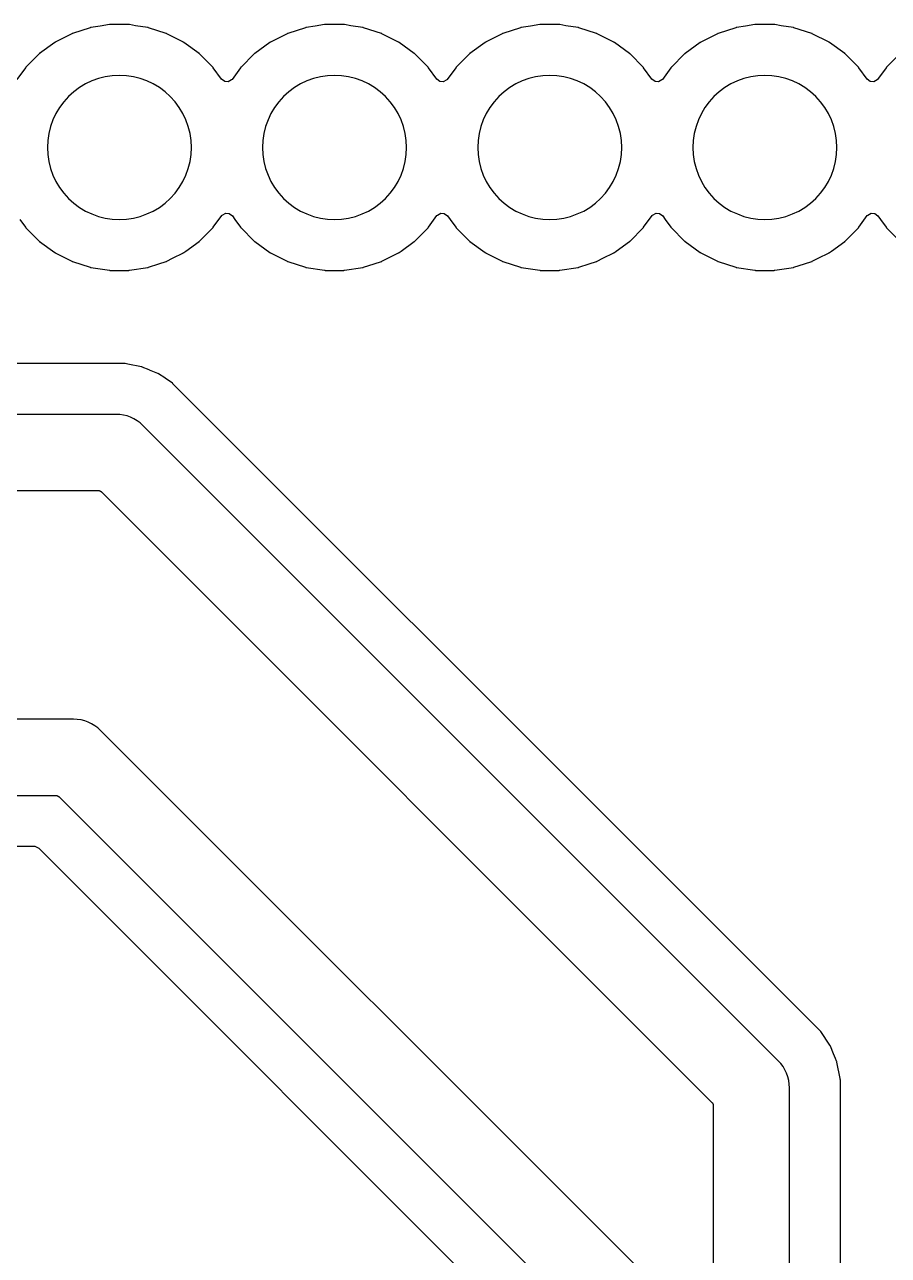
# Model space of a CAD drawing. Header units: metres. Extents: x 46.2 to 140.4, y -137.6 to -43.4.
# Drawn here: x 92.82 to 103.02, y -87.18 to -72.65 of the extents above; entities that cross this region are included whole.
import ezdxf

# ---------------------------------------------------------------- set-up
doc = ezdxf.new("R2010")
doc.units = ezdxf.units.M

msp = doc.modelspace()

# ---------------------------------------------------------------- linework, layer by layer
for points in [[(103.152, -72.996), (102.996, -73.152), (102.995, -73.153), (102.995, -73.154), (102.994, -73.155), (102.993, -73.156), (102.993, -73.156), (102.992, -73.157), (102.991, -73.158), (102.891, -73.296), (102.885, -73.303), (102.844, -73.325), (102.804, -73.321), (102.766, -73.292), (102.669, -73.158), (102.668, -73.157), (102.667, -73.156), (102.667, -73.156), (102.666, -73.155), (102.666, -73.154), (102.665, -73.153), (102.664, -73.152), (102.508, -72.996), (102.507, -72.995), (102.506, -72.994), (102.505, -72.994), (102.504, -72.993), (102.504, -72.993), (102.503, -72.992), (102.502, -72.991), (102.323, -72.862), (102.322, -72.861), (102.321, -72.86), (102.32, -72.86), (102.319, -72.859), (102.318, -72.858), (102.317, -72.858), (102.317, -72.858), (102.317, -72.858), (102.317, -72.858), (102.317, -72.858), (102.12, -72.758), (102.119, -72.757), (102.119, -72.757), (102.117, -72.756), (102.116, -72.756), (102.115, -72.755), (102.114, -72.755), (102.113, -72.755), (102.113, -72.755), (102.113, -72.755), (102.113, -72.755), (101.903, -72.686), (101.902, -72.686), (101.902, -72.686), (101.9, -72.686), (101.899, -72.685), (101.898, -72.685), (101.897, -72.685), (101.896, -72.685), (101.751, -72.662), (101.678, -72.65), (101.677, -72.65), (101.676, -72.65), (101.675, -72.65), (101.673, -72.65), (101.672, -72.65), (101.671, -72.65), (101.67, -72.65), (101.45, -72.65), (101.449, -72.65), (101.448, -72.65), (101.447, -72.65), (101.445, -72.65), (101.444, -72.65), (101.443, -72.65), (101.442, -72.65), (101.333, -72.667), (101.224, -72.685), (101.223, -72.685), (101.222, -72.685), (101.221, -72.685), (101.22, -72.686), (101.218, -72.686), (101.218, -72.686), (101.217, -72.686), (101.007, -72.755), (101.007, -72.755), (101.007, -72.755), (101.007, -72.755), (101.006, -72.755), (101.005, -72.755), (101.004, -72.756), (101.003, -72.756), (101.001, -72.757), (101.001, -72.757), (101, -72.758), (100.866, -72.826), (100.803, -72.858), (100.802, -72.858), (100.801, -72.859), (100.8, -72.859), (100.799, -72.86), (100.798, -72.861), (100.797, -72.861), (100.797, -72.862), (100.797, -72.862), (100.618, -72.991), (100.617, -72.992), (100.616, -72.993), (100.616, -72.993), (100.615, -72.994), (100.614, -72.994), (100.613, -72.995), (100.612, -72.996), (100.456, -73.152), (100.455, -73.153), (100.455, -73.154), (100.454, -73.155), (100.453, -73.156), (100.453, -73.156), (100.452, -73.157), (100.451, -73.158), (100.351, -73.296), (100.345, -73.303), (100.304, -73.325), (100.264, -73.321), (100.226, -73.292), (100.129, -73.158), (100.128, -73.157), (100.127, -73.156), (100.127, -73.156), (100.126, -73.155), (100.126, -73.154), (100.125, -73.153), (100.124, -73.152), (99.968, -72.996), (99.967, -72.995), (99.966, -72.994), (99.965, -72.994), (99.964, -72.993), (99.964, -72.993), (99.963, -72.992), (99.962, -72.991), (99.783, -72.862), (99.782, -72.861), (99.781, -72.86), (99.78, -72.86), (99.779, -72.859), (99.778, -72.858), (99.777, -72.858), (99.777, -72.858), (99.777, -72.858), (99.777, -72.858), (99.777, -72.858), (99.58, -72.758), (99.579, -72.757), (99.579, -72.757), (99.577, -72.756), (99.576, -72.756), (99.575, -72.755), (99.574, -72.755), (99.573, -72.755), (99.573, -72.755), (99.573, -72.755), (99.573, -72.755), (99.363, -72.686), (99.362, -72.686), (99.362, -72.686), (99.36, -72.686), (99.359, -72.685), (99.358, -72.685), (99.357, -72.685), (99.356, -72.685), (99.211, -72.662), (99.138, -72.65), (99.137, -72.65), (99.136, -72.65), (99.135, -72.65), (99.133, -72.65), (99.132, -72.65), (99.131, -72.65), (99.13, -72.65), (98.91, -72.65), (98.909, -72.65), (98.908, -72.65), (98.907, -72.65), (98.905, -72.65), (98.904, -72.65), (98.903, -72.65), (98.902, -72.65), (98.793, -72.667), (98.684, -72.685), (98.683, -72.685), (98.682, -72.685), (98.681, -72.685), (98.68, -72.686), (98.678, -72.686), (98.678, -72.686), (98.677, -72.686), (98.467, -72.755), (98.467, -72.755), (98.467, -72.755), (98.467, -72.755), (98.466, -72.755), (98.465, -72.755), (98.464, -72.756), (98.463, -72.756), (98.461, -72.757), (98.461, -72.757), (98.46, -72.758), (98.326, -72.826), (98.263, -72.858), (98.262, -72.858), (98.261, -72.859), (98.26, -72.859), (98.259, -72.86), (98.258, -72.861), (98.257, -72.861), (98.257, -72.862), (98.257, -72.862), (98.078, -72.991), (98.077, -72.992), (98.076, -72.993), (98.076, -72.993), (98.075, -72.994), (98.074, -72.994), (98.073, -72.995), (98.072, -72.996), (97.916, -73.152), (97.915, -73.153), (97.915, -73.154), (97.914, -73.155), (97.913, -73.156), (97.913, -73.156), (97.912, -73.157), (97.911, -73.158), (97.811, -73.296), (97.805, -73.303), (97.764, -73.325), (97.724, -73.321), (97.686, -73.292), (97.589, -73.158), (97.588, -73.157), (97.587, -73.156), (97.587, -73.156), (97.586, -73.155), (97.586, -73.154), (97.585, -73.153), (97.584, -73.152), (97.428, -72.996), (97.427, -72.995), (97.426, -72.994), (97.425, -72.994), (97.424, -72.993), (97.424, -72.993), (97.423, -72.992), (97.422, -72.991), (97.243, -72.862), (97.242, -72.861), (97.241, -72.86), (97.24, -72.86), (97.239, -72.859), (97.238, -72.858), (97.237, -72.858), (97.237, -72.858), (97.237, -72.858), (97.237, -72.858), (97.237, -72.858), (97.04, -72.758), (97.039, -72.757), (97.039, -72.757), (97.037, -72.756), (97.036, -72.756), (97.035, -72.755), (97.034, -72.755), (97.033, -72.755), (97.033, -72.755), (97.033, -72.755), (97.033, -72.755), (96.823, -72.686), (96.822, -72.686), (96.822, -72.686), (96.82, -72.686), (96.819, -72.685), (96.818, -72.685), (96.817, -72.685), (96.816, -72.685), (96.671, -72.662), (96.598, -72.65), (96.597, -72.65), (96.596, -72.65), (96.595, -72.65), (96.593, -72.65), (96.592, -72.65), (96.591, -72.65), (96.59, -72.65), (96.37, -72.65), (96.369, -72.65), (96.368, -72.65), (96.367, -72.65), (96.365, -72.65), (96.364, -72.65), (96.363, -72.65), (96.362, -72.65), (96.253, -72.667), (96.144, -72.685), (96.143, -72.685), (96.142, -72.685), (96.141, -72.685), (96.14, -72.686), (96.138, -72.686), (96.138, -72.686), (96.137, -72.686), (95.927, -72.755), (95.927, -72.755), (95.927, -72.755), (95.927, -72.755), (95.926, -72.755), (95.925, -72.755), (95.924, -72.756), (95.923, -72.756), (95.921, -72.757), (95.921, -72.757), (95.92, -72.758), (95.786, -72.826), (95.723, -72.858), (95.722, -72.858), (95.721, -72.859), (95.72, -72.859), (95.719, -72.86), (95.718, -72.861), (95.717, -72.861), (95.717, -72.862), (95.717, -72.862), (95.538, -72.991), (95.537, -72.992), (95.536, -72.993), (95.536, -72.993), (95.535, -72.994), (95.534, -72.994), (95.533, -72.995), (95.532, -72.996), (95.376, -73.152), (95.375, -73.153), (95.375, -73.154), (95.374, -73.155), (95.373, -73.156), (95.373, -73.156), (95.372, -73.157), (95.371, -73.158), (95.271, -73.296), (95.265, -73.303), (95.224, -73.325), (95.184, -73.321), (95.146, -73.292), (95.049, -73.158), (95.048, -73.157), (95.047, -73.156), (95.047, -73.156), (95.046, -73.155), (95.046, -73.154), (95.045, -73.153), (95.044, -73.152), (94.888, -72.996), (94.887, -72.995), (94.886, -72.994), (94.885, -72.994), (94.884, -72.993), (94.884, -72.993), (94.883, -72.992), (94.882, -72.991), (94.703, -72.862), (94.702, -72.861), (94.701, -72.86), (94.7, -72.86), (94.699, -72.859), (94.698, -72.858), (94.697, -72.858), (94.697, -72.858), (94.697, -72.858), (94.697, -72.858), (94.697, -72.858), (94.5, -72.758), (94.499, -72.757), (94.499, -72.757), (94.497, -72.756), (94.496, -72.756), (94.495, -72.755), (94.494, -72.755), (94.493, -72.755), (94.493, -72.755), (94.493, -72.755), (94.493, -72.755), (94.283, -72.686), (94.282, -72.686), (94.282, -72.686), (94.28, -72.686), (94.279, -72.685), (94.278, -72.685), (94.277, -72.685), (94.276, -72.685), (94.131, -72.662), (94.058, -72.65), (94.057, -72.65), (94.056, -72.65), (94.055, -72.65), (94.053, -72.65), (94.052, -72.65), (94.051, -72.65), (94.05, -72.65), (93.83, -72.65), (93.829, -72.65), (93.828, -72.65), (93.827, -72.65), (93.825, -72.65), (93.824, -72.65), (93.823, -72.65), (93.822, -72.65), (93.713, -72.667), (93.604, -72.685), (93.603, -72.685), (93.602, -72.685), (93.601, -72.685), (93.6, -72.686), (93.598, -72.686), (93.598, -72.686), (93.597, -72.686), (93.387, -72.755), (93.387, -72.755), (93.387, -72.755), (93.387, -72.755), (93.386, -72.755), (93.385, -72.755), (93.384, -72.756), (93.383, -72.756), (93.381, -72.757), (93.381, -72.757), (93.38, -72.758), (93.246, -72.826), (93.183, -72.858), (93.182, -72.858), (93.181, -72.859), (93.18, -72.859), (93.179, -72.86), (93.178, -72.861), (93.177, -72.861), (93.177, -72.862), (93.177, -72.862), (92.998, -72.991), (92.997, -72.992), (92.996, -72.993), (92.996, -72.993), (92.995, -72.994), (92.994, -72.994), (92.993, -72.995), (92.992, -72.996), (92.836, -73.152), (92.835, -73.153), (92.835, -73.154), (92.834, -73.155), (92.833, -73.156), (92.833, -73.156), (92.832, -73.157), (92.831, -73.158), (92.731, -73.296)], [(94.412, -73.393), (94.341, -73.35), (94.265, -73.315), (94.187, -73.287), (94.106, -73.266), (94.023, -73.254), (93.94, -73.25), (93.857, -73.254), (93.774, -73.266), (93.693, -73.287), (93.615, -73.315), (93.539, -73.35), (93.468, -73.393), (93.401, -73.443), (93.339, -73.499), (93.283, -73.561), (93.233, -73.628), (93.19, -73.699), (93.155, -73.775), (93.127, -73.853), (93.106, -73.934), (93.094, -74.017), (93.09, -74.1), (93.094, -74.183), (93.106, -74.266), (93.127, -74.347), (93.155, -74.425), (93.19, -74.501), (93.233, -74.572), (93.283, -74.639), (93.339, -74.701), (93.401, -74.757), (93.468, -74.807), (93.539, -74.85), (93.615, -74.885), (93.693, -74.913), (93.774, -74.934), (93.857, -74.946), (93.94, -74.95), (94.023, -74.946), (94.106, -74.934), (94.187, -74.913), (94.265, -74.885), (94.341, -74.85), (94.412, -74.807), (94.479, -74.757), (94.541, -74.701), (94.597, -74.639), (94.647, -74.572), (94.69, -74.501), (94.725, -74.425), (94.753, -74.347), (94.774, -74.266), (94.786, -74.183), (94.79, -74.1), (94.786, -74.017), (94.774, -73.934), (94.753, -73.853), (94.725, -73.775), (94.69, -73.699), (94.647, -73.628), (94.597, -73.561), (94.541, -73.499), (94.479, -73.443), (94.412, -73.393)], [(96.952, -73.393), (96.881, -73.35), (96.805, -73.315), (96.727, -73.287), (96.646, -73.266), (96.563, -73.254), (96.48, -73.25), (96.397, -73.254), (96.314, -73.266), (96.233, -73.287), (96.155, -73.315), (96.079, -73.35), (96.008, -73.393), (95.941, -73.443), (95.879, -73.499), (95.823, -73.561), (95.773, -73.628), (95.73, -73.699), (95.695, -73.775), (95.667, -73.853), (95.646, -73.934), (95.634, -74.017), (95.63, -74.1), (95.634, -74.183), (95.646, -74.266), (95.667, -74.347), (95.695, -74.425), (95.73, -74.501), (95.773, -74.572), (95.823, -74.639), (95.879, -74.701), (95.941, -74.757), (96.008, -74.807), (96.079, -74.85), (96.155, -74.885), (96.233, -74.913), (96.314, -74.934), (96.397, -74.946), (96.48, -74.95), (96.563, -74.946), (96.646, -74.934), (96.727, -74.913), (96.805, -74.885), (96.881, -74.85), (96.952, -74.807), (97.019, -74.757), (97.081, -74.701), (97.137, -74.639), (97.187, -74.572), (97.23, -74.501), (97.265, -74.425), (97.293, -74.347), (97.314, -74.266), (97.326, -74.183), (97.33, -74.1), (97.326, -74.017), (97.314, -73.934), (97.293, -73.853), (97.265, -73.775), (97.23, -73.699), (97.187, -73.628), (97.137, -73.561), (97.081, -73.499), (97.019, -73.443), (96.952, -73.393)], [(99.492, -73.393), (99.421, -73.35), (99.345, -73.315), (99.267, -73.287), (99.186, -73.266), (99.103, -73.254), (99.02, -73.25), (98.937, -73.254), (98.854, -73.266), (98.773, -73.287), (98.695, -73.315), (98.619, -73.35), (98.548, -73.393), (98.481, -73.443), (98.419, -73.499), (98.363, -73.561), (98.313, -73.628), (98.27, -73.699), (98.235, -73.775), (98.207, -73.853), (98.186, -73.934), (98.174, -74.017), (98.17, -74.1), (98.174, -74.183), (98.186, -74.266), (98.207, -74.347), (98.235, -74.425), (98.27, -74.501), (98.313, -74.572), (98.363, -74.639), (98.419, -74.701), (98.481, -74.757), (98.548, -74.807), (98.619, -74.85), (98.695, -74.885), (98.773, -74.913), (98.854, -74.934), (98.937, -74.946), (99.02, -74.95), (99.103, -74.946), (99.186, -74.934), (99.267, -74.913), (99.345, -74.885), (99.421, -74.85), (99.492, -74.807), (99.559, -74.757), (99.621, -74.701), (99.677, -74.639), (99.727, -74.572), (99.77, -74.501), (99.805, -74.425), (99.833, -74.347), (99.854, -74.266), (99.866, -74.183), (99.87, -74.1), (99.866, -74.017), (99.854, -73.934), (99.833, -73.853), (99.805, -73.775), (99.77, -73.699), (99.727, -73.628), (99.677, -73.561), (99.621, -73.499), (99.559, -73.443), (99.492, -73.393)], [(102.032, -73.393), (101.961, -73.35), (101.885, -73.315), (101.807, -73.287), (101.726, -73.266), (101.643, -73.254), (101.56, -73.25), (101.477, -73.254), (101.394, -73.266), (101.313, -73.287), (101.235, -73.315), (101.159, -73.35), (101.088, -73.393), (101.021, -73.443), (100.959, -73.499), (100.903, -73.561), (100.853, -73.628), (100.81, -73.699), (100.775, -73.775), (100.747, -73.853), (100.726, -73.934), (100.714, -74.017), (100.71, -74.1), (100.714, -74.183), (100.726, -74.266), (100.747, -74.347), (100.775, -74.425), (100.81, -74.501), (100.853, -74.572), (100.903, -74.639), (100.959, -74.701), (101.021, -74.757), (101.088, -74.807), (101.159, -74.85), (101.235, -74.885), (101.313, -74.913), (101.394, -74.934), (101.477, -74.946), (101.56, -74.95), (101.643, -74.946), (101.726, -74.934), (101.807, -74.913), (101.885, -74.885), (101.961, -74.85), (102.032, -74.807), (102.099, -74.757), (102.161, -74.701), (102.217, -74.639), (102.267, -74.572), (102.31, -74.501), (102.345, -74.425), (102.373, -74.347), (102.394, -74.266), (102.406, -74.183), (102.41, -74.1), (102.406, -74.017), (102.394, -73.934), (102.373, -73.853), (102.345, -73.775), (102.31, -73.699), (102.267, -73.628), (102.217, -73.561), (102.161, -73.499), (102.099, -73.443), (102.032, -73.393)], [(92.764, -74.949), (92.831, -75.042), (92.832, -75.043), (92.832, -75.043), (92.833, -75.044), (92.834, -75.045), (92.835, -75.046), (92.836, -75.047), (92.836, -75.048), (92.992, -75.204), (92.993, -75.204), (92.994, -75.205), (92.995, -75.206), (92.996, -75.207), (92.997, -75.208), (92.997, -75.208), (92.998, -75.209), (93.177, -75.338), (93.178, -75.339), (93.179, -75.34), (93.18, -75.34), (93.181, -75.341), (93.182, -75.342), (93.183, -75.342), (93.183, -75.342), (93.38, -75.442), (93.381, -75.443), (93.381, -75.443), (93.383, -75.444), (93.384, -75.444), (93.385, -75.445), (93.386, -75.445), (93.387, -75.445), (93.597, -75.514), (93.598, -75.514), (93.598, -75.514), (93.6, -75.514), (93.601, -75.515), (93.602, -75.515), (93.603, -75.515), (93.604, -75.515), (93.822, -75.55), (93.823, -75.55), (93.824, -75.55), (93.825, -75.55), (93.827, -75.55), (93.828, -75.55), (93.829, -75.551), (93.83, -75.551), (94.05, -75.551), (94.051, -75.551), (94.052, -75.55), (94.053, -75.55), (94.055, -75.55), (94.056, -75.55), (94.057, -75.55), (94.058, -75.55), (94.276, -75.515), (94.277, -75.515), (94.278, -75.515), (94.279, -75.515), (94.28, -75.514), (94.282, -75.514), (94.282, -75.514), (94.283, -75.514), (94.406, -75.474), (94.493, -75.445), (94.493, -75.445), (94.493, -75.445), (94.493, -75.445), (94.494, -75.445), (94.495, -75.445), (94.496, -75.444), (94.497, -75.444), (94.499, -75.443), (94.499, -75.443), (94.5, -75.442), (94.568, -75.408), (94.697, -75.342), (94.698, -75.342), (94.699, -75.341), (94.7, -75.34), (94.701, -75.34), (94.702, -75.339), (94.703, -75.338), (94.726, -75.322), (94.882, -75.209), (94.883, -75.208), (94.884, -75.207), (94.884, -75.207), (94.885, -75.206), (94.886, -75.205), (94.887, -75.205), (94.888, -75.204), (95.044, -75.048), (95.045, -75.047), (95.046, -75.046), (95.046, -75.045), (95.047, -75.044), (95.047, -75.044), (95.048, -75.043), (95.049, -75.042), (95.149, -74.904), (95.155, -74.897), (95.196, -74.875), (95.236, -74.879), (95.274, -74.908), (95.304, -74.949), (95.371, -75.042), (95.372, -75.043), (95.372, -75.043), (95.373, -75.044), (95.374, -75.045), (95.375, -75.046), (95.376, -75.047), (95.376, -75.048), (95.532, -75.204), (95.533, -75.204), (95.534, -75.205), (95.535, -75.206), (95.536, -75.207), (95.537, -75.208), (95.537, -75.208), (95.538, -75.209), (95.717, -75.338), (95.718, -75.339), (95.719, -75.34), (95.72, -75.34), (95.721, -75.341), (95.722, -75.342), (95.723, -75.342), (95.723, -75.342), (95.92, -75.442), (95.921, -75.443), (95.921, -75.443), (95.923, -75.444), (95.924, -75.444), (95.925, -75.445), (95.926, -75.445), (95.927, -75.445), (96.137, -75.514), (96.138, -75.514), (96.138, -75.514), (96.14, -75.514), (96.141, -75.515), (96.142, -75.515), (96.143, -75.515), (96.144, -75.515), (96.362, -75.55), (96.363, -75.55), (96.364, -75.55), (96.365, -75.55), (96.367, -75.55), (96.368, -75.55), (96.369, -75.551), (96.37, -75.551), (96.59, -75.551), (96.591, -75.551), (96.592, -75.55), (96.593, -75.55), (96.595, -75.55), (96.596, -75.55), (96.597, -75.55), (96.598, -75.55), (96.816, -75.515), (96.817, -75.515), (96.818, -75.515), (96.819, -75.515), (96.82, -75.514), (96.822, -75.514), (96.822, -75.514), (96.823, -75.514), (96.946, -75.474), (97.033, -75.445), (97.033, -75.445), (97.033, -75.445), (97.033, -75.445), (97.034, -75.445), (97.035, -75.445), (97.036, -75.444), (97.037, -75.444), (97.039, -75.443), (97.039, -75.443), (97.04, -75.442), (97.108, -75.408), (97.237, -75.342), (97.238, -75.342), (97.239, -75.341), (97.24, -75.34), (97.241, -75.34), (97.242, -75.339), (97.243, -75.338), (97.266, -75.322), (97.422, -75.209), (97.423, -75.208), (97.424, -75.207), (97.424, -75.207), (97.425, -75.206), (97.426, -75.205), (97.427, -75.205), (97.428, -75.204), (97.584, -75.048), (97.585, -75.047), (97.586, -75.046), (97.586, -75.045), (97.587, -75.044), (97.587, -75.044), (97.588, -75.043), (97.589, -75.042), (97.689, -74.904), (97.695, -74.897), (97.736, -74.875), (97.776, -74.879), (97.814, -74.908), (97.844, -74.949), (97.911, -75.042), (97.912, -75.043), (97.912, -75.043), (97.913, -75.044), (97.914, -75.045), (97.915, -75.046), (97.916, -75.047), (97.916, -75.048), (98.072, -75.204), (98.073, -75.204), (98.074, -75.205), (98.075, -75.206), (98.076, -75.207), (98.077, -75.208), (98.077, -75.208), (98.078, -75.209), (98.257, -75.338), (98.258, -75.339), (98.259, -75.34), (98.26, -75.34), (98.261, -75.341), (98.262, -75.342), (98.263, -75.342), (98.263, -75.342), (98.46, -75.442), (98.461, -75.443), (98.461, -75.443), (98.463, -75.444), (98.464, -75.444), (98.465, -75.445), (98.466, -75.445), (98.467, -75.445), (98.677, -75.514), (98.678, -75.514), (98.678, -75.514), (98.68, -75.514), (98.681, -75.515), (98.682, -75.515), (98.683, -75.515), (98.684, -75.515), (98.902, -75.55), (98.903, -75.55), (98.904, -75.55), (98.905, -75.55), (98.907, -75.55), (98.908, -75.55), (98.909, -75.551), (98.91, -75.551), (99.13, -75.551), (99.131, -75.551), (99.132, -75.55), (99.133, -75.55), (99.135, -75.55), (99.136, -75.55), (99.137, -75.55), (99.138, -75.55), (99.356, -75.515), (99.357, -75.515), (99.358, -75.515), (99.359, -75.515), (99.36, -75.514), (99.362, -75.514), (99.362, -75.514), (99.363, -75.514), (99.486, -75.474), (99.573, -75.445), (99.573, -75.445), (99.573, -75.445), (99.573, -75.445), (99.574, -75.445), (99.575, -75.445), (99.576, -75.444), (99.577, -75.444), (99.579, -75.443), (99.579, -75.443), (99.58, -75.442), (99.648, -75.408), (99.777, -75.342), (99.778, -75.342), (99.779, -75.341), (99.78, -75.34), (99.781, -75.34), (99.782, -75.339), (99.783, -75.338), (99.806, -75.322), (99.962, -75.209), (99.963, -75.208), (99.964, -75.207), (99.964, -75.207), (99.965, -75.206), (99.966, -75.205), (99.967, -75.205), (99.968, -75.204), (100.124, -75.048), (100.125, -75.047), (100.126, -75.046), (100.126, -75.045), (100.127, -75.044), (100.127, -75.044), (100.128, -75.043), (100.129, -75.042), (100.229, -74.904), (100.235, -74.897), (100.276, -74.875), (100.316, -74.879), (100.354, -74.908), (100.384, -74.949), (100.451, -75.042), (100.452, -75.043), (100.452, -75.043), (100.453, -75.044), (100.454, -75.045), (100.455, -75.046), (100.456, -75.047), (100.456, -75.048), (100.612, -75.204), (100.613, -75.204), (100.614, -75.205), (100.615, -75.206), (100.616, -75.207), (100.617, -75.208), (100.617, -75.208), (100.618, -75.209), (100.797, -75.338), (100.798, -75.339), (100.799, -75.34), (100.8, -75.34), (100.801, -75.341), (100.802, -75.342), (100.803, -75.342), (100.803, -75.342), (101, -75.442), (101.001, -75.443), (101.001, -75.443), (101.003, -75.444), (101.004, -75.444), (101.005, -75.445), (101.006, -75.445), (101.007, -75.445), (101.217, -75.514), (101.218, -75.514), (101.218, -75.514), (101.22, -75.514), (101.221, -75.515), (101.222, -75.515), (101.223, -75.515), (101.224, -75.515), (101.442, -75.55), (101.443, -75.55), (101.444, -75.55), (101.445, -75.55), (101.447, -75.55), (101.448, -75.55), (101.449, -75.551), (101.45, -75.551), (101.67, -75.551), (101.671, -75.551), (101.672, -75.55), (101.673, -75.55), (101.675, -75.55), (101.676, -75.55), (101.677, -75.55), (101.678, -75.55), (101.896, -75.515), (101.897, -75.515), (101.898, -75.515), (101.899, -75.515), (101.9, -75.514), (101.902, -75.514), (101.902, -75.514), (101.903, -75.514), (102.026, -75.474), (102.113, -75.445), (102.113, -75.445), (102.113, -75.445), (102.113, -75.445), (102.114, -75.445), (102.115, -75.445), (102.116, -75.444), (102.117, -75.444), (102.119, -75.443), (102.119, -75.443), (102.12, -75.442), (102.188, -75.408), (102.317, -75.342), (102.318, -75.342), (102.319, -75.341), (102.32, -75.34), (102.321, -75.34), (102.322, -75.339), (102.323, -75.338), (102.346, -75.322), (102.502, -75.209), (102.503, -75.208), (102.504, -75.207), (102.504, -75.207), (102.505, -75.206), (102.506, -75.205), (102.507, -75.205), (102.508, -75.204), (102.664, -75.048), (102.665, -75.047), (102.666, -75.046), (102.666, -75.045), (102.667, -75.044), (102.667, -75.044), (102.668, -75.043), (102.669, -75.042), (102.769, -74.904), (102.775, -74.897), (102.816, -74.875), (102.856, -74.879), (102.894, -74.908), (102.924, -74.949), (102.991, -75.042), (102.992, -75.043), (102.992, -75.043), (102.993, -75.044), (102.994, -75.045), (102.995, -75.046), (102.996, -75.047), (102.996, -75.048), (103.152, -75.204)], [(102.451, -100.527), (102.451, -85.101), (102.45, -85.1), (102.45, -85.099), (102.45, -85.098), (102.45, -85.097), (102.45, -85.095), (102.45, -85.094), (102.45, -85.093), (102.45, -85.092), (102.411, -84.898), (102.411, -84.897), (102.411, -84.896), (102.41, -84.895), (102.41, -84.894), (102.41, -84.894), (102.41, -84.893), (102.409, -84.892), (102.409, -84.892), (102.409, -84.891), (102.408, -84.889), (102.407, -84.886), (102.394, -84.855), (102.37, -84.797), (102.333, -84.707), (102.332, -84.706), (102.332, -84.705), (102.331, -84.704), (102.331, -84.702), (102.331, -84.702), (102.33, -84.701), (102.33, -84.7), (102.329, -84.699), (102.328, -84.698), (102.219, -84.534), (102.218, -84.533), (102.217, -84.532), (102.217, -84.531), (102.216, -84.53), (102.215, -84.53), (102.214, -84.529), (102.213, -84.528), (102.212, -84.527), (102.13, -84.445), (100.205, -82.519), (94.573, -76.888), (94.573, -76.888), (94.572, -76.887), (94.571, -76.886), (94.57, -76.885), (94.57, -76.884), (94.569, -76.883), (94.568, -76.883), (94.567, -76.882), (94.566, -76.881), (94.48, -76.824), (94.48, -76.824), (94.475, -76.82), (94.402, -76.772), (94.401, -76.771), (94.4, -76.77), (94.399, -76.77), (94.397, -76.769), (94.396, -76.769), (94.395, -76.768), (94.394, -76.768), (94.393, -76.767), (94.393, -76.767), (94.297, -76.727), (94.291, -76.725), (94.211, -76.692), (94.209, -76.691), (94.208, -76.691), (94.208, -76.691), (94.207, -76.69), (94.206, -76.69), (94.205, -76.69), (94.204, -76.689), (94.203, -76.689), (94.202, -76.689), (94.04, -76.657), (94.04, -76.657), (94.04, -76.657), (94.008, -76.65), (94.007, -76.65), (94.006, -76.65), (94.005, -76.65), (94.003, -76.65), (94.002, -76.65), (94.001, -76.65), (94, -76.65), (93.999, -76.649), (82.868, -76.649)], [(101.85, -100.599), (101.85, -85.201), (101.848, -85.156), (101.842, -85.112), (101.831, -85.069), (101.816, -85.028), (101.797, -84.988), (101.774, -84.95), (101.748, -84.914), (101.718, -84.881), (94.219, -77.382), (94.186, -77.352), (94.15, -77.326), (94.112, -77.303), (94.072, -77.284), (94.031, -77.269), (93.988, -77.258), (93.944, -77.252), (93.899, -77.25), (82.607, -77.25)], [(91.687, -78.15), (93.693, -78.15), (93.694, -78.15), (93.695, -78.15), (93.696, -78.15), (93.698, -78.15), (93.699, -78.151), (93.7, -78.151), (93.701, -78.151), (93.703, -78.151), (93.704, -78.151), (93.705, -78.152), (93.706, -78.152), (93.707, -78.152), (93.708, -78.153), (93.71, -78.153), (93.711, -78.154), (93.712, -78.154), (93.713, -78.155), (93.714, -78.155), (93.715, -78.156), (93.716, -78.156), (93.717, -78.157), (93.718, -78.157), (93.72, -78.158), (93.721, -78.159), (93.722, -78.159), (93.723, -78.16), (93.724, -78.161), (93.725, -78.162), (93.725, -78.162), (93.726, -78.163), (93.727, -78.164), (93.728, -78.165), (100.935, -85.372), (100.936, -85.373), (100.937, -85.374), (100.938, -85.375), (100.938, -85.375), (100.939, -85.376), (100.94, -85.377), (100.941, -85.378), (100.941, -85.379), (100.942, -85.38), (100.943, -85.382), (100.943, -85.383), (100.944, -85.384), (100.944, -85.385), (100.945, -85.386), (100.945, -85.387), (100.946, -85.388), (100.946, -85.389), (100.947, -85.39), (100.947, -85.392), (100.948, -85.393), (100.948, -85.394), (100.948, -85.395), (100.949, -85.396), (100.949, -85.397), (100.949, -85.399), (100.949, -85.4), (100.949, -85.401), (100.95, -85.402), (100.95, -85.404), (100.95, -85.405), (100.95, -85.406), (100.95, -85.407), (100.95, -100.393)], [(100.118, -87.381), (93.719, -80.982), (93.686, -80.952), (93.65, -80.926), (93.612, -80.903), (93.572, -80.884), (93.531, -80.869), (93.488, -80.858), (93.444, -80.852), (93.399, -80.85), (60.107, -80.85)], [(59.901, -81.75), (93.193, -81.75), (93.194, -81.75), (93.195, -81.75), (93.196, -81.75), (93.198, -81.75), (93.199, -81.751), (93.2, -81.751), (93.201, -81.751), (93.203, -81.751), (93.204, -81.751), (93.205, -81.752), (93.206, -81.752), (93.207, -81.752), (93.208, -81.753), (93.21, -81.753), (93.211, -81.754), (93.212, -81.754), (93.213, -81.755), (93.214, -81.755), (93.215, -81.756), (93.216, -81.756), (93.217, -81.757), (93.218, -81.757), (93.22, -81.758), (93.221, -81.759), (93.222, -81.759), (93.223, -81.76), (93.224, -81.761), (93.225, -81.762), (93.225, -81.762), (93.226, -81.763), (93.227, -81.764), (93.228, -81.765), (99.335, -87.872)], [(98.726, -88.112), (92.992, -82.377), (92.945, -82.352), (92.932, -82.351), (76.621, -82.351)]]:
    msp.add_lwpolyline(points)

doc.saveas('drawing.dxf')
